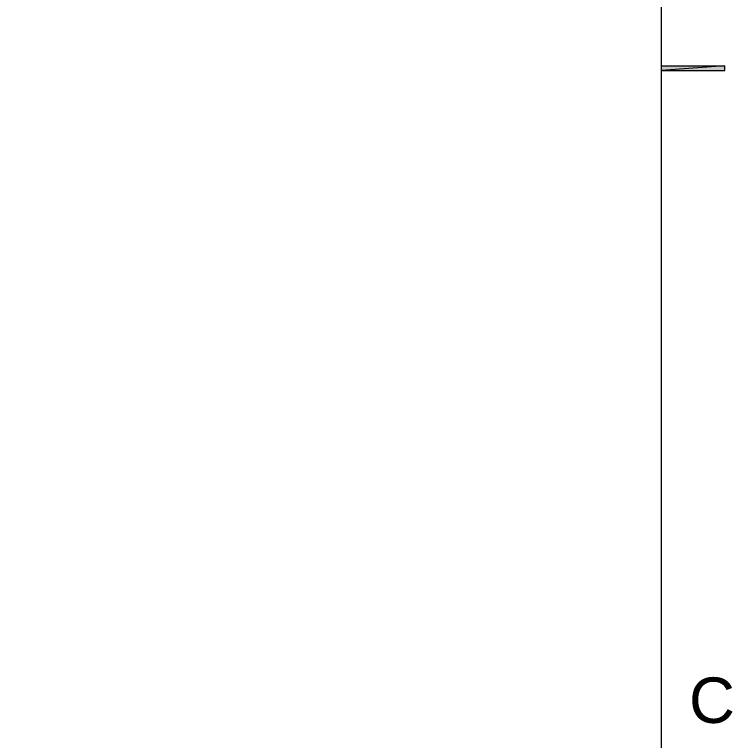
# Model space of a CAD drawing. Header units: centimetres. Extents: x -2268 to 4168, y -1681 to 1458.
# Drawn here: x 2372.42 to 2400.68, y -485.56 to -456.97 of the extents above; entities that cross this region are included whole.
import ezdxf

# ---------------------------------------------------------------- set-up
doc = ezdxf.new("R2010")
doc.units = ezdxf.units.CM
for name, color, linetype in [('PDF24_Geometry', 7, 'Continuous'), ('PDF24_Solid Fills', 7, 'Continuous'), ('PDF24_Text', 7, 'Continuous')]:
    doc.layers.add(name, color=color, linetype=linetype)
doc.styles.add('PDF Arial', font='Arial.ttf')

msp = doc.modelspace()

# ---------------------------------------------------------------- linework, layer by layer
at = {"layer": 'PDF24_Geometry', "lineweight": 9}
msp.add_lwpolyline([(1844.6332, -758.4148), (2397.8957, -758.4148), (2397.8957, -359.5759), (1844.6332, -359.5759)], close=True, dxfattribs=at)
at = {"layer": 'PDF24_Geometry', "lineweight": 0}
for points in [[(2400.3811, -459.1725), (2400.3811, -458.9935), (2397.8957, -459.1725)], [(2400.3811, -458.9935), (2397.8957, -459.1725), (2397.8957, -458.9935)]]:
    msp.add_lwpolyline(points, close=True, dxfattribs=at)
at = {"layer": 'PDF24_Solid Fills', "transparency": 33554559}
for points in [[(2397.8956, -458.9936), (2397.8956, -459.1723), (2400.381, -458.9936)], [(2397.8956, -459.1723), (2400.381, -459.1723), (2400.381, -458.9936)]]:
    msp.add_solid(points, dxfattribs=at)

# ---------------------------------------------------------------- texts
at = {"layer": 'PDF24_Text', "insert": (2398.9729, -484.8931), "char_height": 1.7912, "attachment_point": 7, "style": 'PDF Arial'}
msp.add_mtext('C', dxfattribs=at)

doc.saveas('drawing.dxf')
